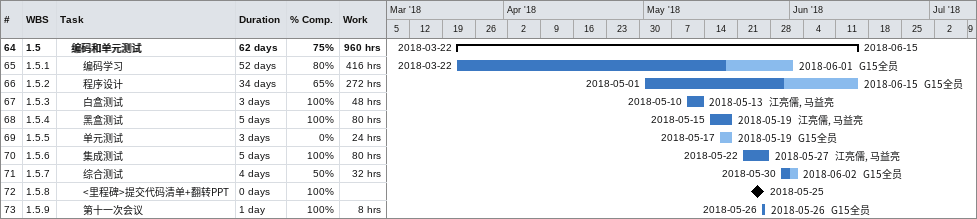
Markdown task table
| ID | WBS | Task | Duration | Start | Finish | Resources | % complete | Work (h) |
|---|---|---|---|---|---|---|---|---|
| 64 | 1.5 | **编码和单元测试** | 62d | 2018-03-22 | 2018-06-15 |  | 75 | 960 |
| 65 | 1.5.1 | 编码学习 | 52d | 2018-03-22 | 2018-06-01 | G15全员 | 80 | 416 |
| 66 | 1.5.2 | 程序设计 | 34d | 2018-05-01 | 2018-06-15 | G15全员 | 65 | 272 |
| 67 | 1.5.3 | 白盒测试 | 3d | 2018-05-10 | 2018-05-13 | 江亮儒, 马益亮 | 100 | 48 |
| 68 | 1.5.4 | 黑盒测试 | 5d | 2018-05-15 | 2018-05-19 | 江亮儒, 马益亮 | 100 | 80 |
| 69 | 1.5.5 | 单元测试 | 3d | 2018-05-17 | 2018-05-19 | G15全员 | 0 | 24 |
| 70 | 1.5.6 | 集成测试 | 5d | 2018-05-22 | 2018-05-27 | 江亮儒, 马益亮 | 100 | 80 |
| 71 | 1.5.7 | 综合测试 | 4d | 2018-05-30 | 2018-06-02 | G15全员 | 50 | 32 |
| 72 | 1.5.8 | <里程碑>提交代码清单+翻转PPT | 0d | 2018-05-25 | 2018-05-25 |  | 100 |  |
| 73 | 1.5.9 | 第十一次会议 | 1d | 2018-05-26 | 2018-05-26 | G15全员 | 100 | 8 |
